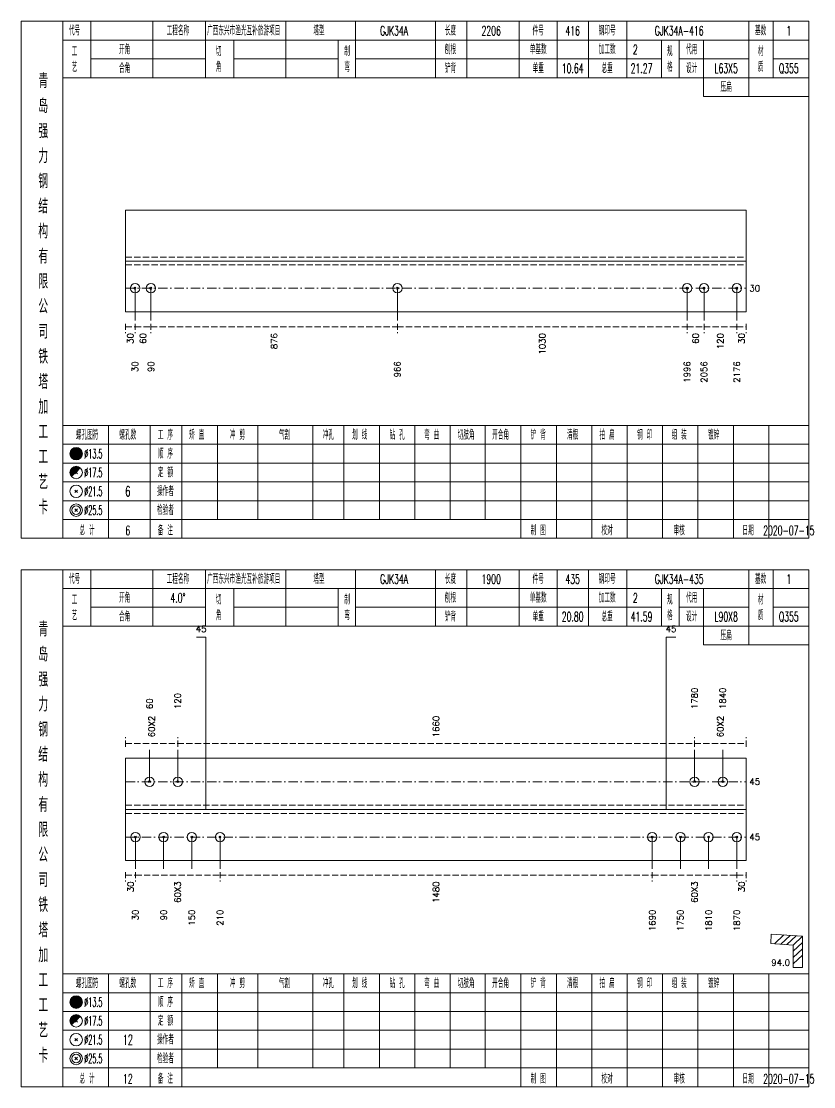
# Model space of a CAD drawing. Extents: x 0 to 2606, y -377 to 6479.
# Drawn here: x 522.8 to 775.7, y 4725 to 5065 of the extents above; entities that cross this region are included whole.
import ezdxf
from ezdxf.enums import TextEntityAlignment as Align

# ---------------------------------------------------------------- set-up
doc = ezdxf.new("R2010")
doc.units = 0
doc.header["$MEASUREMENT"] = 0
doc.linetypes.add('一点画线', pattern=[5.2, 3, -1, 0.2, -1])
doc.linetypes.add('虚线', pattern=[2.75, 2, -0.75])
doc.layers.get('0').update_dxf_attribs({"linetype": 'CONTINUOUS', "lineweight": 25})
for name, color, linetype, lineweight in [('1', 7, 'CONTINUOUS', 25), ('2', 7, 'CONTINUOUS', 25), ('4', 7, 'CONTINUOUS', 25)]:
    doc.layers.add(name, color=color, linetype=linetype, lineweight=lineweight)
doc.styles.get("Standard").update_dxf_attribs({"font": 'simplex.shx', "width": 0.7, "height": 3, "bigfont": 'gbhzfs.shx'})

msp = doc.modelspace()

# ---------------------------------------------------------------- linework, layer by layer
at = {"color": 7, "linetype": 'Continuous', "lineweight": 18}
for p, q in [((556.1, 5004.69), (556.1, 4972.31)), ((556.1, 5004.69), (754.2, 5004.69)), ((754.2, 5004.69), (754.2, 4972.31)), ((556.1, 4988.5), (754.2, 4988.5)), ((556.1, 4829.83), (556.1, 4797.17)), ((556.1, 4829.83), (754.2, 4829.83)), ((754.2, 4829.83), (754.2, 4797.17)), ((556.1, 4813.5), (754.2, 4813.5))]:
    msp.add_line(p, q, dxfattribs=at)
at = {"color": 1, "linetype": '虚线', "lineweight": 18}
for p, q in [((556.1, 4989.69), (754.2, 4989.69)), ((556.1, 4987.31), (754.2, 4987.31)), ((556.1, 4814.83), (754.2, 4814.83)), ((556.1, 4812.17), (754.2, 4812.17))]:
    msp.add_line(p, q, dxfattribs=at)
at = {"color": 3, "linetype": '一点画线', "lineweight": 13}
for p, q in [((556.1, 4979.81), (754.2, 4979.81)), ((556.1, 4822.33), (754.2, 4822.33)), ((556.1, 4804.67), (754.2, 4804.67))]:
    msp.add_line(p, q, dxfattribs=at)
at = {"color": 7, "linetype": 'Continuous', "lineweight": 13}
for p, q in [((559.1, 4979.81), (559.1, 4969.5)), ((564.18, 4979.81), (564.18, 4969.5)), ((642.85, 4979.81), (642.85, 4969.5)), ((735.34, 4979.81), (735.34, 4969.5)), ((740.73, 4979.81), (740.73, 4969.5)), ((751.2, 4979.81), (751.2, 4969.5)), ((563.73, 4822.33), (563.73, 4832.5)), ((572.73, 4822.33), (572.73, 4832.5)), ((737.7, 4822.33), (737.7, 4832.5)), ((746.7, 4822.33), (746.7, 4832.5)), ((563.43, 4822.03), (564.03, 4822.63)), ((564.03, 4822.03), (563.43, 4822.63)), ((572.43, 4822.03), (573.03, 4822.63)), ((573.03, 4822.03), (572.43, 4822.63)), ((737.4, 4822.03), (738, 4822.63)), ((738, 4822.03), (737.4, 4822.63)), ((746.4, 4822.03), (747, 4822.63)), ((747, 4822.03), (746.4, 4822.63)), ((559.23, 4804.67), (559.23, 4794.5)), ((568.23, 4804.67), (568.23, 4794.5)), ((577.23, 4804.67), (577.23, 4794.5)), ((586.23, 4804.67), (586.23, 4794.5)), ((724.2, 4804.67), (724.2, 4794.5)), ((733.2, 4804.67), (733.2, 4794.5)), ((742.2, 4804.67), (742.2, 4794.5)), ((751.2, 4804.67), (751.2, 4794.5))]:
    msp.add_line(p, q, dxfattribs=at)
at = {"color": 8, "linetype": '虚线', "lineweight": 9}
for p, q in [((556.1, 4968.5), (556.1, 4965.5)), ((556.1, 4967.5), (559.1, 4967.5)), ((559.1, 4968.5), (559.1, 4965.5)), ((559.1, 4968.5), (559.1, 4965.5)), ((559.1, 4967.5), (564.18, 4967.5)), ((564.18, 4968.5), (564.18, 4965.5)), ((564.18, 4968.5), (564.18, 4965.5)), ((564.18, 4967.5), (642.85, 4967.5)), ((642.85, 4968.5), (642.85, 4965.5)), ((642.85, 4968.5), (642.85, 4965.5)), ((642.85, 4967.5), (735.34, 4967.5)), ((735.34, 4968.5), (735.34, 4965.5)), ((735.34, 4968.5), (735.34, 4965.5)), ((735.34, 4967.5), (740.73, 4967.5)), ((740.73, 4968.5), (740.73, 4965.5)), ((740.73, 4968.5), (740.73, 4965.5)), ((740.73, 4967.5), (751.2, 4967.5)), ((751.2, 4968.5), (751.2, 4965.5)), ((751.2, 4968.5), (751.2, 4965.5)), ((751.2, 4967.5), (754.2, 4967.5)), ((754.2, 4968.5), (754.2, 4965.5)), ((556.1, 4833.5), (556.1, 4836.5)), ((572.73, 4833.5), (572.73, 4836.5)), ((572.73, 4833.5), (572.73, 4836.5)), ((737.7, 4833.5), (737.7, 4836.5)), ((737.7, 4833.5), (737.7, 4836.5)), ((754.2, 4833.5), (754.2, 4836.5)), ((556.1, 4834.5), (572.73, 4834.5)), ((572.73, 4834.5), (737.7, 4834.5)), ((737.7, 4834.5), (754.2, 4834.5)), ((556.1, 4793.5), (556.1, 4790.5)), ((556.1, 4792.5), (559.23, 4792.5)), ((559.23, 4793.5), (559.23, 4790.5)), ((559.23, 4793.5), (559.23, 4790.5)), ((559.23, 4792.5), (586.23, 4792.5)), ((586.23, 4793.5), (586.23, 4790.5)), ((586.23, 4793.5), (586.23, 4790.5)), ((586.23, 4792.5), (724.2, 4792.5)), ((724.2, 4793.5), (724.2, 4790.5)), ((724.2, 4793.5), (724.2, 4790.5)), ((724.2, 4792.5), (751.2, 4792.5)), ((751.2, 4793.5), (751.2, 4790.5)), ((751.2, 4793.5), (751.2, 4790.5)), ((751.2, 4792.5), (754.2, 4792.5)), ((754.2, 4793.5), (754.2, 4790.5))]:
    msp.add_line(p, q, dxfattribs=at)
at = {"color": 7, "linetype": 'Continuous', "lineweight": 13}
for centre in [(563.73, 4822.33), (572.73, 4822.33), (737.7, 4822.33), (746.7, 4822.33)]:
    msp.add_circle(centre, 1.5, dxfattribs=at)
at = {"layer": '1', "color": 7, "linetype": 'Continuous', "lineweight": 13}
for p, q in [((558.8, 4979.51), (559.4, 4980.11)), ((559.4, 4979.51), (558.8, 4980.11)), ((563.88, 4979.51), (564.48, 4980.11)), ((564.48, 4979.51), (563.88, 4980.11)), ((642.55, 4979.51), (643.15, 4980.11)), ((643.15, 4979.51), (642.55, 4980.11)), ((735.04, 4979.51), (735.64, 4980.11)), ((735.64, 4979.51), (735.04, 4980.11)), ((740.43, 4979.51), (741.03, 4980.11)), ((741.03, 4979.51), (740.43, 4980.11)), ((750.9, 4979.51), (751.5, 4980.11)), ((751.5, 4979.51), (750.9, 4980.11)), ((558.93, 4804.37), (559.53, 4804.97)), ((559.53, 4804.37), (558.93, 4804.97)), ((567.93, 4804.37), (568.53, 4804.97)), ((568.53, 4804.37), (567.93, 4804.97)), ((576.93, 4804.37), (577.53, 4804.97)), ((577.53, 4804.37), (576.93, 4804.97)), ((585.93, 4804.37), (586.53, 4804.97)), ((586.53, 4804.37), (585.93, 4804.97)), ((723.9, 4804.37), (724.5, 4804.97)), ((724.5, 4804.37), (723.9, 4804.97)), ((732.9, 4804.37), (733.5, 4804.97)), ((733.5, 4804.37), (732.9, 4804.97)), ((741.9, 4804.37), (742.5, 4804.97)), ((742.5, 4804.37), (741.9, 4804.97)), ((750.9, 4804.37), (751.5, 4804.97)), ((751.5, 4804.37), (750.9, 4804.97))]:
    msp.add_line(p, q, dxfattribs=at)
at = {"layer": '1', "color": 7, "linetype": 'Continuous', "lineweight": 18}
for p, q in [((556.1, 4972.31), (754.2, 4972.31)), ((556.1, 4797.17), (754.2, 4797.17))]:
    msp.add_line(p, q, dxfattribs=at)
at = {"layer": '1', "color": 7, "linetype": 'Continuous', "lineweight": 13}
for centre in [(559.1, 4979.81), (564.18, 4979.81), (642.85, 4979.81), (735.34, 4979.81), (740.73, 4979.81), (751.2, 4979.81), (559.23, 4804.67), (568.23, 4804.67), (577.23, 4804.67), (586.23, 4804.67), (724.2, 4804.67), (733.2, 4804.67), (742.2, 4804.67), (751.2, 4804.67)]:
    msp.add_circle(centre, 1.5, dxfattribs=at)
at = {"layer": '2', "color": 7, "linetype": 'Continuous', "lineweight": 13}
for p, q in [((581.73, 4868.5), (578.73, 4868.5)), ((581.73, 4813.5), (581.73, 4868.5)), ((728.7, 4813.5), (728.7, 4868.5)), ((728.7, 4868.5), (731.7, 4868.5)), ((762.22, 4773.7), (762.02, 4770.7)), ((772.2, 4773), (762.22, 4773.7)), ((762.02, 4770.7), (769.2, 4770.2)), ((763.21, 4770.62), (766.21, 4773.42)), ((765.21, 4770.48), (768.21, 4773.28)), ((767.2, 4770.34), (770.2, 4773.14)), ((769.2, 4770.2), (772.2, 4773)), ((769.2, 4768.2), (772.2, 4771)), ((769.2, 4770.2), (769.2, 4763)), ((772.2, 4763), (772.2, 4773)), ((769.2, 4766.2), (772.2, 4769)), ((769.2, 4764.2), (772.2, 4767)), ((769.2, 4763), (772.2, 4763))]:
    msp.add_line(p, q, dxfattribs=at)
at = {"layer": '4', "color": 1, "linetype": 'Continuous', "lineweight": 18}
for p, q in [((536.1, 4900), (536.1, 5065)), ((545, 5047), (545, 5065)), ((564.8, 5047), (564.8, 5065)), ((581.6, 5047), (581.6, 5065)), ((607.2, 5047), (607.2, 5065)), ((629.5, 5047), (629.5, 5065)), ((655, 5047), (655, 5065)), ((665, 5047), (665, 5065)), ((681.7, 5047), (681.7, 5065)), ((693.9, 5047), (693.9, 5065)), ((703.9, 5047), (703.9, 5065)), ((716.1, 5047), (716.1, 5065)), ((755, 5041), (755, 5065)), ((762.8, 5047), (762.8, 5065)), ((536.1, 5059), (774.2, 5059)), ((590.6, 5047), (590.6, 5059)), ((623.9, 5047), (623.9, 5059)), ((727.2, 5047), (727.2, 5059)), ((732.8, 5047), (732.8, 5059)), ((740.6, 5041), (740.6, 5059)), ((545, 5053), (581.6, 5053)), ((590.6, 5053), (623.9, 5053)), ((629.5, 5053), (727.2, 5053)), ((732.8, 5053), (755, 5053)), ((762.8, 5053), (774.2, 5053)), ((536.1, 5047), (774.2, 5047)), ((740.6, 5041), (774.2, 5041)), ((536.1, 4936), (774.2, 4936)), ((550.6, 4900), (550.6, 4936)), ((563.9, 4900), (563.9, 4936)), ((574, 4900), (574, 4936)), ((585.4, 4906), (585.4, 4936)), ((598.3, 4906), (598.3, 4936)), ((615.9, 4906), (615.9, 4936)), ((625.8, 4906), (625.8, 4936)), ((637.1, 4906), (637.1, 4936)), ((648.4, 4906), (648.4, 4936)), ((659.7, 4906), (659.7, 4936)), ((670.9, 4906), (670.9, 4936)), ((682.3, 4906), (682.3, 4936)), ((693.6, 4906), (693.6, 4936)), ((704.9, 4906), (704.9, 4936)), ((716.2, 4906), (716.2, 4936)), ((727.5, 4906), (727.5, 4936)), ((738.8, 4906), (738.8, 4936)), ((750.1, 4906), (750.1, 4936)), ((761.4, 4906), (761.4, 4936)), ((536.1, 4930), (774.2, 4930)), ((536.1, 4924), (774.2, 4924)), ((536.1, 4918), (774.2, 4918)), ((536.1, 4912), (774.2, 4912)), ((536.1, 4906), (774.2, 4906)), ((682.3, 4900), (682.3, 4906)), ((693.6, 4900), (693.6, 4906)), ((704.9, 4900), (704.9, 4906)), ((716.2, 4900), (716.2, 4906)), ((727.5, 4900), (727.5, 4906)), ((738.8, 4900), (738.8, 4906)), ((750.1, 4900), (750.1, 4906)), ((761.4, 4900), (761.4, 4906)), ((536.1, 4725), (536.1, 4890)), ((545, 4872), (545, 4890)), ((564.8, 4872), (564.8, 4890)), ((581.6, 4872), (581.6, 4890)), ((607.2, 4872), (607.2, 4890)), ((629.5, 4872), (629.5, 4890)), ((655, 4872), (655, 4890)), ((665, 4872), (665, 4890)), ((681.7, 4872), (681.7, 4890)), ((693.9, 4872), (693.9, 4890)), ((703.9, 4872), (703.9, 4890)), ((716.1, 4872), (716.1, 4890)), ((755, 4866), (755, 4890)), ((762.8, 4872), (762.8, 4890)), ((536.1, 4884), (774.2, 4884)), ((590.6, 4872), (590.6, 4884)), ((623.9, 4872), (623.9, 4884)), ((727.2, 4872), (727.2, 4884)), ((732.8, 4872), (732.8, 4884)), ((740.6, 4866), (740.6, 4884)), ((545, 4878), (581.6, 4878)), ((590.6, 4878), (623.9, 4878)), ((629.5, 4878), (727.2, 4878)), ((732.8, 4878), (755, 4878)), ((762.8, 4878), (774.2, 4878)), ((536.1, 4872), (774.2, 4872)), ((740.6, 4866), (774.2, 4866)), ((536.1, 4761), (774.2, 4761)), ((550.6, 4725), (550.6, 4761)), ((563.9, 4725), (563.9, 4761)), ((574, 4725), (574, 4761)), ((585.4, 4731), (585.4, 4761)), ((598.3, 4731), (598.3, 4761)), ((615.9, 4731), (615.9, 4761)), ((625.8, 4731), (625.8, 4761)), ((637.1, 4731), (637.1, 4761)), ((648.4, 4731), (648.4, 4761)), ((659.7, 4731), (659.7, 4761)), ((670.9, 4731), (670.9, 4761)), ((682.3, 4731), (682.3, 4761)), ((693.6, 4731), (693.6, 4761)), ((704.9, 4731), (704.9, 4761)), ((716.2, 4731), (716.2, 4761)), ((727.5, 4731), (727.5, 4761)), ((738.8, 4731), (738.8, 4761)), ((750.1, 4731), (750.1, 4761)), ((761.4, 4731), (761.4, 4761)), ((536.1, 4755), (774.2, 4755)), ((536.1, 4749), (774.2, 4749)), ((536.1, 4743), (774.2, 4743)), ((536.1, 4737), (774.2, 4737)), ((536.1, 4731), (774.2, 4731)), ((682.3, 4725), (682.3, 4731)), ((693.6, 4725), (693.6, 4731)), ((704.9, 4725), (704.9, 4731)), ((716.2, 4725), (716.2, 4731)), ((727.5, 4725), (727.5, 4731)), ((738.8, 4725), (738.8, 4731)), ((750.1, 4725), (750.1, 4731)), ((761.4, 4725), (761.4, 4731))]:
    msp.add_line(p, q, dxfattribs=at)
at = {"layer": '4', "color": 7, "linetype": 'Continuous', "lineweight": 13}
for p, q in [((540.1, 4926.8), (540.5, 4927.2)), ((540.5, 4926.8), (540.1, 4927.2)), ((539.9, 4914.6), (540.7, 4915.4)), ((540.7, 4914.6), (539.9, 4915.4)), ((539.9, 4908.6), (540.7, 4909.4)), ((540.7, 4908.6), (539.9, 4909.4)), ((540.1, 4751.8), (540.5, 4752.2)), ((540.5, 4751.8), (540.1, 4752.2)), ((539.9, 4739.6), (540.7, 4740.4)), ((540.7, 4739.6), (539.9, 4740.4)), ((539.9, 4733.6), (540.7, 4734.4)), ((540.7, 4733.6), (539.9, 4734.4))]:
    msp.add_line(p, q, dxfattribs=at)
at = {"layer": '4', "color": 7, "linetype": 'Continuous', "lineweight": 0}
for p, q in [((539.9, 4920.6), (540.7, 4921.4)), ((539.9, 4921.4), (540.7, 4920.6)), ((539.9, 4745.6), (540.7, 4746.4)), ((539.9, 4746.4), (540.7, 4745.6))]:
    msp.add_line(p, q, dxfattribs=at)
at = {"layer": '4', "color": 1, "linetype": 'Continuous', "lineweight": 18}
for points in [[(522.8, 5065), (522.8, 4900), (774.2, 4900), (774.2, 5065)], [(522.8, 4890), (522.8, 4725), (774.2, 4725), (774.2, 4890)]]:
    msp.add_lwpolyline(points, close=True, dxfattribs=at)
at = {"layer": '4', "color": 7, "linetype": 'Continuous', "lineweight": 13}
for centre, radius in [((540.3, 4927), 2), ((540.3, 4927), 1.8), ((540.3, 4927), 1.6), ((540.3, 4927), 1.4), ((540.3, 4927), 1.2), ((540.3, 4927), 1), ((540.3, 4927), 0.8), ((540.3, 4927), 0.6), ((540.3, 4927), 0.4), ((540.3, 4927), 0.2), ((540.3, 4921), 2), ((540.3, 4915), 2), ((540.3, 4909), 2), ((540.3, 4909), 1.4), ((540.3, 4752), 2), ((540.3, 4752), 1.8), ((540.3, 4752), 1.6), ((540.3, 4752), 1.4), ((540.3, 4752), 1.2), ((540.3, 4752), 1), ((540.3, 4752), 0.8), ((540.3, 4752), 0.6), ((540.3, 4752), 0.4), ((540.3, 4752), 0.2), ((540.3, 4746), 2), ((540.3, 4740), 2), ((540.3, 4734), 2), ((540.3, 4734), 1.4)]:
    msp.add_circle(centre, radius, dxfattribs=at)
for centre, radius in [((540.3, 4921), 1.8), ((540.3, 4921), 1.6), ((540.3, 4921), 1.4), ((540.3, 4921), 1.2), ((540.3, 4921), 1), ((540.3, 4921), 0.8), ((540.3, 4921), 0.6), ((540.3, 4921), 0.4), ((540.3, 4921), 0.2), ((540.3, 4746), 1.8), ((540.3, 4746), 1.6), ((540.3, 4746), 1.4), ((540.3, 4746), 1.2), ((540.3, 4746), 1), ((540.3, 4746), 0.8), ((540.3, 4746), 0.6), ((540.3, 4746), 0.4), ((540.3, 4746), 0.2)]:
    msp.add_arc(centre, radius, 45, 225, dxfattribs=at)

# ---------------------------------------------------------------- texts
at = {"color": 7, "linetype": 'Continuous', "lineweight": 13}
for s, p in [('30', (755.2, 4979.81)), ('45', (755.2, 4822.33)), ('45', (755.2, 4804.67))]:
    msp.add_text(s, height=2, dxfattribs=at).set_placement(p, align=Align.MIDDLE_LEFT)
at = {"color": 8, "linetype": 'Continuous', "lineweight": 9}
for s, p in [('30', (557.6, 4965.5)), ('60', (561.64, 4965.5)), ('876', (603.51, 4965.5)), ('1030', (689.09, 4965.5)), ('60', (738.04, 4965.5)), ('120', (745.96, 4965.5)), ('30', (752.7, 4965.5)), ('30', (557.66, 4790.5)), ('60X3', (572.73, 4790.5)), ('1480', (655.21, 4790.5)), ('60X3', (737.7, 4790.5)), ('30', (752.7, 4790.5))]:
    msp.add_text(s, height=2, rotation=90, dxfattribs=at).set_placement(p, align=Align.MIDDLE_RIGHT)
at = {"color": 7, "linetype": 'Continuous', "lineweight": 13}
for s, p in [('1780', (737.7, 4845.5)), ('1840', (746.7, 4845.5)), ('60', (563.73, 4845.5)), ('120', (572.73, 4845.5))]:
    msp.add_text(s, height=2, rotation=90, dxfattribs=at).set_placement(p, align=Align.MIDDLE_LEFT)
at = {"color": 8, "linetype": 'Continuous', "lineweight": 9}
for s, p in [('60X2', (564.41, 4836.5)), ('1660', (655.21, 4836.5)), ('60X2', (745.95, 4836.5))]:
    msp.add_text(s, height=2, rotation=90, dxfattribs=at).set_placement(p, align=Align.MIDDLE_LEFT)
at = {"layer": '1', "color": 7, "linetype": 'Continuous', "lineweight": 13}
for s, p in [('30', (559.1, 4956.5)), ('90', (564.18, 4956.5)), ('966', (642.85, 4956.5)), ('1996', (735.34, 4956.5)), ('2056', (740.73, 4956.5)), ('2176', (751.2, 4956.5)), ('30', (559.23, 4781.5)), ('90', (568.23, 4781.5)), ('150', (577.23, 4781.5)), ('210', (586.23, 4781.5)), ('1690', (724.2, 4781.5)), ('1750', (733.2, 4781.5)), ('1810', (742.2, 4781.5)), ('1870', (751.2, 4781.5))]:
    msp.add_text(s, height=2, rotation=90, dxfattribs=at).set_placement(p, align=Align.MIDDLE_RIGHT)
at = {"layer": '2', "color": 7, "linetype": 'Continuous', "lineweight": 13}
for p in [(580.23, 4869.5), (730.2, 4869.5)]:
    msp.add_text('45', height=2, dxfattribs=at).set_placement(p, align=Align.BOTTOM_CENTER)
msp.add_text('94.0', height=2, dxfattribs=at).set_placement((768.2, 4763), align=Align.BOTTOM_RIGHT)
at = {"layer": '4', "color": 1, "linetype": 'Continuous', "lineweight": 13}
for s, height, width, p in [('代号', 3, 0.6, (539.8, 5062)), ('工程名称', 3, 0.6, (572.8, 5062)), ('广西东兴市渔光互补旅游项目', 3, 0.6, (593.8, 5062)), ('塔型', 3, 0.6, (617.8, 5062)), ('GJK34A', 3, 0.6, (641.8, 5062)), ('长度', 3, 0.6, (659.8, 5062)), ('2206', 3, 0.6, (672.8, 5062)), ('件号', 3, 0.6, (687.8, 5062)), ('416', 3, 0.6, (698.8, 5062)), ('钢印号', 3, 0.6, (709.8, 5062)), ('GJK34A-416', 3, 0.6, (732.8, 5062)), ('基数', 3, 0.6, (758.8, 5062)), ('1', 3, 0.6, (767.8, 5062)), ('工', 3, 0.6, (539.8, 5055.4)), ('开角', 3, 0.6, (555.8, 5056)), ('切', 3, 0.6, (585.8, 5055.4)), ('制', 3, 0.6, (626.8, 5055.4)), ('刨根', 3, 0.6, (659.8, 5056)), ('单基数', 3, 0.6, (687.8, 5056)), ('加工数', 3, 0.6, (709.8, 5056)), ('2', 3, 0.6, (718.8, 5056)), ('规', 3, 0.6, (729.8, 5055.4)), ('代用', 3, 0.6, (736.8, 5056)), ('材', 3, 0.6, (758.8, 5055.4)), ('艺', 3, 0.6, (539.8, 5050.4)), ('合角', 3, 0.6, (555.8, 5050)), ('角', 3, 0.6, (585.8, 5050.4)), ('弯', 3, 0.6, (626.8, 5050.4)), ('铲背', 3, 0.6, (659.8, 5050)), ('单重', 3, 0.6, (687.8, 5050)), ('10.64', 3, 0.6, (698.8, 5050)), ('总重', 3, 0.6, (709.8, 5050)), ('21.27', 3, 0.6, (720.8, 5050)), ('格', 3, 0.6, (729.8, 5050.4)), ('设计', 3, 0.6, (736.8, 5050)), ('L63X5', 3, 0.6, (747.8, 5050)), ('质', 3, 0.6, (758.8, 5050.4)), ('Q355', 3, 0.6, (767.8, 5050)), ('青', 4.6, 0.8, (529.8, 5046)), ('压扁', 3, 0.6, (747.8, 5044)), ('岛', 4.6, 0.8, (529.8, 5038)), ('强', 4.6, 0.8, (529.8, 5030)), ('力', 4.6, 0.8, (529.8, 5022)), ('钢', 4.6, 0.8, (529.8, 5014)), ('结', 4.6, 0.8, (529.8, 5006)), ('构', 4.6, 0.8, (529.8, 4998)), ('有', 4.6, 0.8, (529.8, 4990)), ('限', 4.6, 0.8, (529.8, 4982)), ('公', 4.6, 0.8, (529.8, 4974)), ('司', 4.6, 0.8, (529.8, 4966)), ('铁', 4.6, 0.8, (529.8, 4958)), ('塔', 4.6, 0.8, (529.8, 4950)), ('加', 4.6, 0.8, (529.8, 4942)), ('工', 4.6, 0.8, (529.8, 4934)), ('螺孔图符', 3, 0.6, (543.8, 4933)), ('螺孔数', 3, 0.6, (556.8, 4933)), ('工 序', 3, 0.6, (568.8, 4933)), ('矫 直', 3, 0.6, (578.8, 4933)), ('冲 剪', 3, 0.6, (591.8, 4933)), ('气割', 3, 0.6, (606.8, 4933)), ('冲孔', 3, 0.6, (620.8, 4933)), ('划 线', 3, 0.6, (630.8, 4933)), ('钻 孔', 3, 0.6, (642.8, 4933)), ('弯 曲', 3, 0.6, (653.8, 4933)), ('切肢角', 3, 0.6, (664.8, 4933)), ('开合角', 3, 0.6, (675.8, 4933)), ('铲 背', 3, 0.6, (687.8, 4933)), ('清根', 3, 0.6, (698.8, 4933)), ('拍 扁', 3, 0.6, (709.8, 4933)), ('钢 印', 3, 0.6, (721.8, 4933)), ('组 装', 3, 0.6, (732.8, 4933)), ('镀锌', 3, 0.6, (743.8, 4933)), ('工', 4.6, 0.8, (529.8, 4926)), ('%%C13.5', 3, 0.5, (545.8, 4927)), ('顺 序', 3, 0.6, (568.8, 4927)), ('艺', 4.6, 0.8, (529.8, 4918)), ('%%C17.5', 3, 0.5, (545.8, 4921)), ('定 额', 3, 0.6, (568.8, 4921)), ('%%C21.5', 3, 0.5, (545.8, 4915)), ('6', 3.2, 0.6, (556.8, 4915)), ('操作者', 3, 0.6, (568.8, 4915)), ('卡', 4.6, 0.8, (529.8, 4910)), ('%%C25.5', 3, 0.5, (545.8, 4909)), ('检验者', 3, 0.6, (568.8, 4909)), ('总 计', 3, 0.6, (543.8, 4902.5)), ('6', 3, 0.6, (556.8, 4902.5)), ('备 注', 3, 0.6, (568.8, 4902.5)), ('制 图', 3, 0.6, (687.8, 4902.5)), ('校对', 3, 0.6, (709.8, 4902.5)), ('审核', 3, 0.6, (732.8, 4902.5)), ('日期', 3, 0.6, (754.8, 4902.5)), ('2020-07-15', 3, 0.6, (767.8, 4902.5)), ('代号', 3, 0.6, (539.8, 4887)), ('工程名称', 3, 0.6, (572.8, 4887)), ('广西东兴市渔光互补旅游项目', 3, 0.6, (593.8, 4887)), ('塔型', 3, 0.6, (617.8, 4887)), ('GJK34A', 3, 0.6, (641.8, 4887)), ('长度', 3, 0.6, (659.8, 4887)), ('1900', 3, 0.6, (672.8, 4887)), ('件号', 3, 0.6, (687.8, 4887)), ('435', 3, 0.6, (698.8, 4887)), ('钢印号', 3, 0.6, (709.8, 4887)), ('GJK34A-435', 3, 0.6, (732.8, 4887)), ('基数', 3, 0.6, (758.8, 4887)), ('1', 3, 0.6, (767.8, 4887)), ('开角', 3, 0.6, (555.8, 4881)), ('4.0%%d', 3, 0.6, (572.8, 4881)), ('刨根', 3, 0.6, (659.8, 4881)), ('单基数', 3, 0.6, (687.8, 4881)), ('加工数', 3, 0.6, (709.8, 4881)), ('2', 3, 0.6, (718.8, 4881)), ('代用', 3, 0.6, (736.8, 4881)), ('工', 3, 0.6, (539.8, 4880.4)), ('切', 3, 0.6, (585.8, 4880.4)), ('制', 3, 0.6, (626.8, 4880.4)), ('规', 3, 0.6, (729.8, 4880.4)), ('材', 3, 0.6, (758.8, 4880.4)), ('艺', 3, 0.6, (539.8, 4875.4)), ('合角', 3, 0.6, (555.8, 4875)), ('角', 3, 0.6, (585.8, 4875.4)), ('弯', 3, 0.6, (626.8, 4875.4)), ('铲背', 3, 0.6, (659.8, 4875)), ('单重', 3, 0.6, (687.8, 4875)), ('20.80', 3, 0.6, (698.8, 4875)), ('总重', 3, 0.6, (709.8, 4875)), ('41.59', 3, 0.6, (720.8, 4875)), ('格', 3, 0.6, (729.8, 4875.4)), ('设计', 3, 0.6, (736.8, 4875)), ('L90X8', 3, 0.6, (747.8, 4875)), ('质', 3, 0.6, (758.8, 4875.4)), ('Q355', 3, 0.6, (767.8, 4875)), ('青', 4.6, 0.8, (529.8, 4871)), ('压扁', 3, 0.6, (747.8, 4869)), ('岛', 4.6, 0.8, (529.8, 4863)), ('强', 4.6, 0.8, (529.8, 4855)), ('力', 4.6, 0.8, (529.8, 4847)), ('钢', 4.6, 0.8, (529.8, 4839)), ('结', 4.6, 0.8, (529.8, 4831)), ('构', 4.6, 0.8, (529.8, 4823)), ('有', 4.6, 0.8, (529.8, 4815)), ('限', 4.6, 0.8, (529.8, 4807)), ('公', 4.6, 0.8, (529.8, 4799)), ('司', 4.6, 0.8, (529.8, 4791)), ('铁', 4.6, 0.8, (529.8, 4783)), ('塔', 4.6, 0.8, (529.8, 4775)), ('加', 4.6, 0.8, (529.8, 4767)), ('工', 4.6, 0.8, (529.8, 4759)), ('螺孔图符', 3, 0.6, (543.8, 4758)), ('螺孔数', 3, 0.6, (556.8, 4758)), ('工 序', 3, 0.6, (568.8, 4758)), ('矫 直', 3, 0.6, (578.8, 4758)), ('冲 剪', 3, 0.6, (591.8, 4758)), ('气割', 3, 0.6, (606.8, 4758)), ('冲孔', 3, 0.6, (620.8, 4758)), ('划 线', 3, 0.6, (630.8, 4758)), ('钻 孔', 3, 0.6, (642.8, 4758)), ('弯 曲', 3, 0.6, (653.8, 4758)), ('切肢角', 3, 0.6, (664.8, 4758)), ('开合角', 3, 0.6, (675.8, 4758)), ('铲 背', 3, 0.6, (687.8, 4758)), ('清根', 3, 0.6, (698.8, 4758)), ('拍 扁', 3, 0.6, (709.8, 4758)), ('钢 印', 3, 0.6, (721.8, 4758)), ('组 装', 3, 0.6, (732.8, 4758)), ('镀锌', 3, 0.6, (743.8, 4758)), ('%%C13.5', 3, 0.5, (545.8, 4752)), ('顺 序', 3, 0.6, (568.8, 4752)), ('工', 4.6, 0.8, (529.8, 4751)), ('%%C17.5', 3, 0.5, (545.8, 4746)), ('定 额', 3, 0.6, (568.8, 4746)), ('艺', 4.6, 0.8, (529.8, 4743)), ('%%C21.5', 3, 0.5, (545.8, 4740)), ('12', 3.2, 0.6, (556.8, 4740)), ('操作者', 3, 0.6, (568.8, 4740)), ('卡', 4.6, 0.8, (529.8, 4735)), ('%%C25.5', 3, 0.5, (545.8, 4734)), ('检验者', 3, 0.6, (568.8, 4734)), ('总 计', 3, 0.6, (543.8, 4727.5)), ('12', 3, 0.6, (556.8, 4727.5)), ('备 注', 3, 0.6, (568.8, 4727.5)), ('制 图', 3, 0.6, (687.8, 4727.5)), ('校对', 3, 0.6, (709.8, 4727.5)), ('审核', 3, 0.6, (732.8, 4727.5)), ('日期', 3, 0.6, (754.8, 4727.5)), ('2020-07-15', 3, 0.6, (767.8, 4727.5))]:
    msp.add_text(s, height=height, dxfattribs=dict(at, width=width)).set_placement(p, align=Align.MIDDLE_CENTER)

doc.saveas('drawing.dxf')
